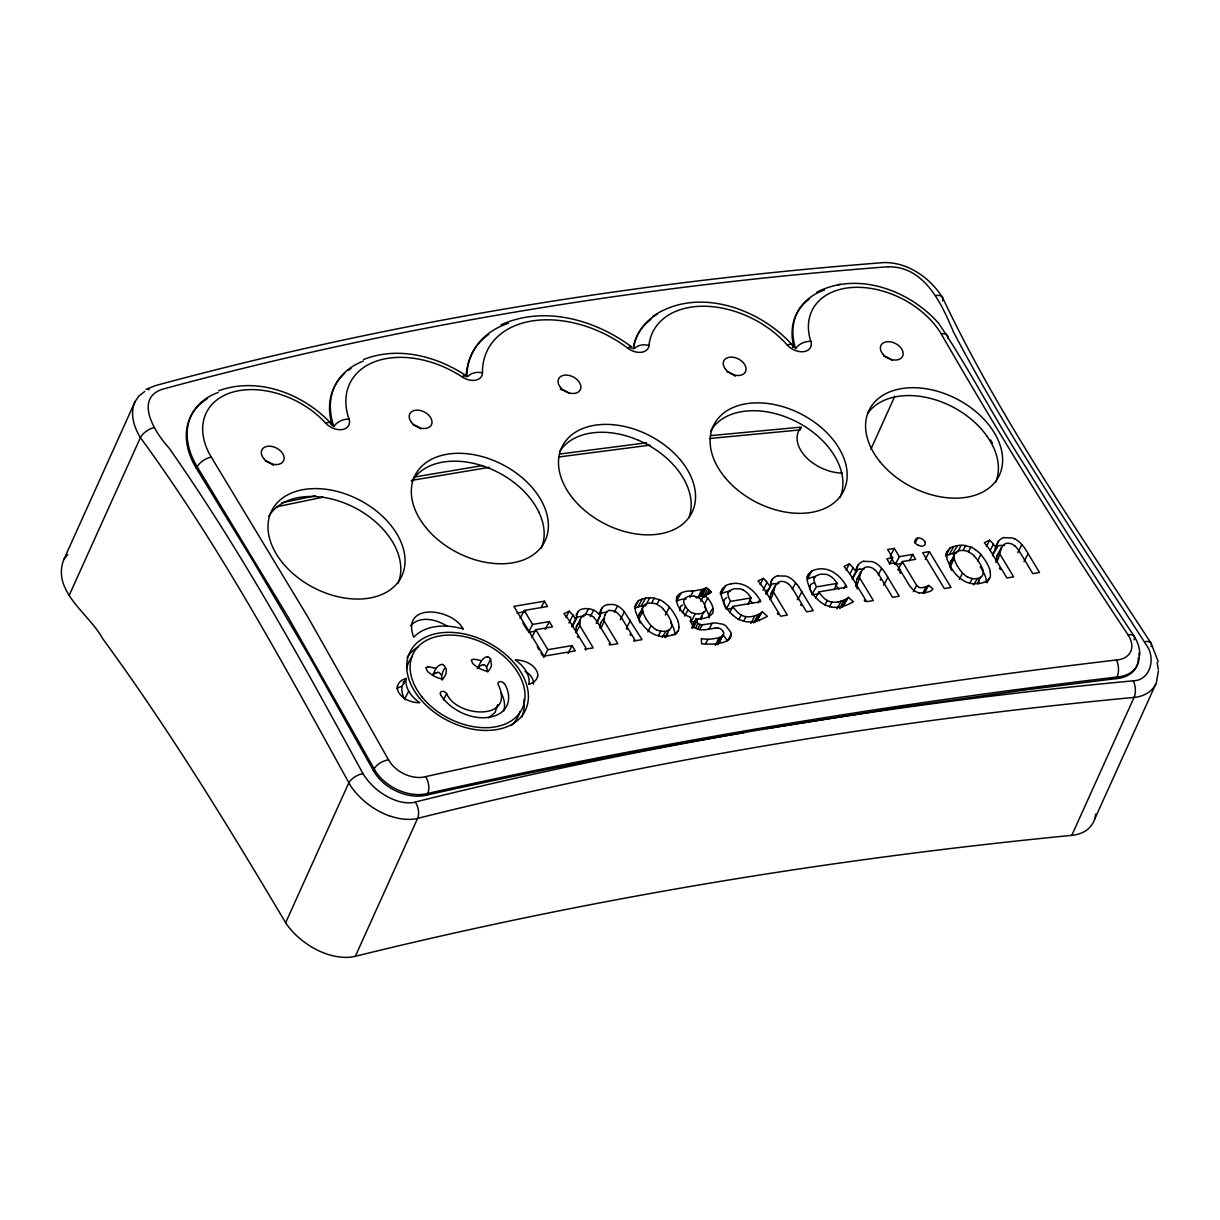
<?xml version="1.0" encoding="UTF-8"?>
<svg xmlns="http://www.w3.org/2000/svg" width="1220" height="1220" viewBox="0 0 1220 1220"><rect width="100%" height="100%" fill="white"/><g stroke="black" fill="none" stroke-linecap="round" stroke-linejoin="round"><path stroke-width="1.5" d="M600.789 622.566A22.097 15.006 27.4 0 0 600.301 625.311C598.486 634.202 605.013 621.727 604.373 617.411M576.496 631.899L579.774 625.586L580.232 620.553A33.535 22.783 27.4 0 0 580.323 619.44L576.221 626.928A28.365 19.261 27.4 0 1 576.13 628.437L575.718 632.631M770.643 599.127C774.913 593.24 773.388 577.746 785.421 582.169A5.764 3.919 27.4 0 1 786.976 582.946L788.455 584.121M855.815 586.195C861.168 580.537 858.56 563.045 871.431 567.651A5.764 3.919 27.4 0 1 872.971 568.428L874.465 569.603M996.099 562.496C1001.376 556.869 998.814 539.362 1011.7 543.967A5.764 3.919 27.4 0 1 1013.256 544.745L1014.735 545.919M487.649 671.656L486.551 667.142A3.675 2.501 27.4 0 0 483.364 664.519M855.83 585.966L856.516 580.659M996.13 561.841L997.06 555.695L1001.147 547.795M497.668 704.672L495.046 712.495L488.457 717.924M769.866 599.615L770.765 593.896L774.868 585.996M442.174 680.165C439.947 673.989 447.694 660.569 446.108 673.089A29.31 19.916 27.4 0 1 444.492 676.764L442.875 678.991A15.189 10.324 27.4 0 1 442.54 679.357A15.601 10.599 27.4 0 1 442.021 679.204L438.071 677.878A29.859 20.282 27.4 0 1 432.658 675.407L427.457 671.427L425.902 667.98A2.287 1.555 27.4 0 1 426.161 667.523L428.083 666.928M1095.667 814.091C1095.072 822.463 1089.307 829.996 1081.499 833.001A40.961 26.657 24.3 0 1 1071.785 835.349A5565.869 3622.119 24.3 0 0 355.294 956.297A40.961 26.657 24.3 0 1 344.772 957.395C326.228 956.648 308.828 947.376 295.621 934.718A67.817 44.133 24.3 0 1 285.648 922.732C228.033 825.818 169.138 729.392 102.465 638.35C89.517 614.011 51.392 591.41 63.821 559.538L134.901 401.929L138.668 396.225L144.783 391.437M397.552 686.509L397.781 685.426A17.339 11.773 27.4 0 1 398.65 683.429A21.121 14.35 27.4 0 1 406.168 678.457A29.265 19.886 27.4 0 0 408.715 691.115A29.265 19.886 27.4 0 0 419.741 702.72A21.121 14.35 27.4 0 1 407.297 699.96A14.808 10.05 27.4 0 1 397.186 686.403M537.486 676.17L537.273 677.252A17.339 11.773 27.4 0 1 536.388 679.265A21.121 14.35 27.4 0 1 528.87 684.222M860.878 571.478L856.684 579.836M860.619 572.759L860.786 571.936M604.876 614.865L604.952 614.682A23.043 15.662 27.4 0 0 604.388 617.411M953.491 546.575A17.72 12.032 27.4 0 0 950.09 548.039L947.132 551.837A16.073 10.919 27.4 0 0 946.537 554.917M679.906 607.987L679.982 607.819A11.59 7.869 27.4 0 1 681.522 605.486M134.901 401.929C129.701 413.687 134.017 427.29 140.376 437.66L69.204 595.284M285.632 922.747L348.706 783.057A12.139 6.13 -29.7 0 1 362.981 773.678C302.667 662.612 241.514 551.516 168.939 447.862C156.572 434.64 133.285 399.642 161.787 389.424A4494.465 3053.141 27.4 0 1 888.114 266.753M355.325 956.312L417.606 818.376A12.124 7.061 76 0 0 415.257 802.043C524.005 774.868 633.775 751.81 744.2 732.61M800.472 428.983L801.037 427.717M870.851 449.296L894.809 396.241M1071.785 835.349L1134.066 697.413A12.124 6.13 84.6 0 0 1133.288 680.821C1150.018 680.44 1155.462 659.364 1147.502 646.752C1080.752 543.144 1010.678 441.106 953.354 331.733C941.535 303.338 924.348 266.113 888.129 266.799M1094.584 819.321L1156.392 682.727L1158.39 670.832M1155.859 683.871C1151.954 692.197 1142.896 696.727 1134.066 697.413C892.72 720.151 652.822 759.557 417.606 818.376M1133.288 680.821C895.556 702.827 659.822 743.346 426.832 795.013A38.842 26.383 27.4 0 1 373.366 770.461L309.682 656.985L253.714 562.115L196.374 468.343L197.198 466.772A87.276 59.292 27.4 0 1 218.212 392.443M406.123 678.396L402.02 686.296A29.265 19.886 27.4 0 0 404.186 698.206M408.746 691.115L404.643 699.014A29.265 19.886 27.4 0 0 405.101 699.838M373.35 770.461L374.159 768.875A12.139 6.207 -28.1 0 1 388.524 759.846L308.096 617.396L211.289 457.119A75.137 51.042 27.4 0 1 232.41 392.2A75.137 51.042 27.4 0 1 325.755 423.218A14.533 9.867 27.4 0 0 342.515 429.531A14.533 9.867 27.4 0 0 348.981 419.055A83.89 56.989 27.4 0 1 375.211 361.562A83.89 56.989 27.4 0 1 462.319 377.041A14.533 9.882 27.4 0 0 482.464 372.786A99.644 67.68 27.4 0 1 531.371 321.089A99.644 67.68 27.4 0 1 627.858 348.219A12.124 2.15 -53 0 1 630.892 348.447M432.703 674.797L435.982 668.484A21.564 14.64 27.4 0 1 436.501 667.858L437.294 667.02A17.766 12.063 27.4 0 1 440.695 664.656L442.036 664.61M443.363 699.914L446.642 693.6A3.629 2.47 27.4 0 0 442.021 691.389A3.629 2.47 27.4 0 0 440.649 694.607M477.279 668.712L481.382 660.813A21.564 14.64 27.4 0 1 481.9 660.188L482.678 659.364A17.766 12.063 27.4 0 1 486.094 657L487.436 656.939M486.551 667.142L490.654 659.257L491.492 665.418A29.31 19.916 27.4 0 1 489.876 669.094L488.274 671.32A15.189 10.324 27.4 0 1 487.939 671.686A15.601 10.599 27.4 0 1 487.405 671.534L483.471 670.207A29.859 20.282 27.4 0 1 478.057 667.736L472.857 663.756L471.286 660.325A2.287 1.555 27.4 0 1 471.56 659.852L473.467 659.273A18.559 12.612 27.4 0 1 478.499 660.035L480.268 660.462A22.173 15.067 27.4 0 1 481.382 660.813M426.832 795.013L427.656 793.427A12.139 7.045 76.2 0 0 425.536 776.652M520.086 618.342L524.188 610.442L547.567 606.492L544.379 601.216L513.894 606.355L543.937 656.162L575.26 650.885L572.073 645.593L547.856 649.68L543.754 657.58M541.101 607.529L544.379 601.216M531.691 637.587L535.793 629.688L552.492 626.866L549.305 621.59L532.606 624.411L528.504 632.311L535.931 631.045M545.203 629.489L549.305 621.59M565.958 617.472L569.237 611.159L571.814 613.919A38.811 26.367 27.4 0 0 572.988 615.093A25.925 17.614 27.4 0 0 575.688 618.799L576.511 618.647A29.585 20.099 27.4 0 1 577.731 612.226L576.053 615.383M568.886 622.993L572.988 615.093M571.585 626.699L575.688 618.799M576.511 618.647L572.424 626.546A29.585 20.099 27.4 0 1 572.424 624.853M585.188 615.048L588.482 608.734A22.357 15.189 27.4 0 0 585.203 608.567L582.352 609.024A13.908 9.44 27.4 0 0 577.67 612.196M567.971 653.493L572.073 645.593M590.312 616.679L593.591 610.366A7.655 5.2 27.4 0 0 588.482 608.765M599.447 612.867L601.917 608.124A16.912 11.483 27.4 0 1 607.987 604.479M596.245 623.359L600.347 615.459L599.447 614.544M596.671 623.283L600.682 613.95A30.47 20.694 27.4 0 1 601.948 608.155M614.3 612.211L617.579 605.898L616.313 605.349A11.209 7.61 27.4 0 0 612.669 604.434L608.063 604.601M620.279 619.714L624.381 611.815L642.055 639.6L635.376 640.729L622.52 619.424M635.101 607.041L638.609 600.591A17.72 12.032 27.4 0 1 642.025 599.157M630.45 620.355L626.348 628.254L627.08 629.459M634.934 608.261L635.574 607.926A12.276 8.342 27.4 0 1 637.999 607.148L642.101 599.264A11.605 7.884 27.4 0 1 644.465 598.486L646.112 598.181M637.938 607.087A15.479 10.507 27.4 0 1 641.079 606.264L645.639 598.257M645.517 605.898L649.62 597.998A12.276 8.342 27.4 0 1 652.441 597.876L659.38 599.676L656.909 604.418M642.818 611.495L638.716 619.379M651.785 602.787L654.255 598.044M647.805 631.929L651.099 625.601L653.462 627.736A10.324 7.015 27.4 0 0 656.299 629.764M665.296 615.033L669.383 607.133A27.389 18.605 27.4 0 0 665.022 603.153L663.924 602.253M676.231 601.125L681.462 592.783A37.805 25.681 27.4 0 1 686.509 591.288A35.121 23.851 27.4 0 1 691.572 591.059M638.38 600.728L635.666 604.418A16.073 10.919 27.4 0 0 635.071 607.499L635.284 609.786A19.337 13.13 27.4 0 0 635.971 612.775L636.962 615.093A48.419 32.894 27.4 0 0 644.602 627.126A27.389 18.605 27.4 0 0 649.009 631.091L649.68 631.655A16.073 10.919 27.4 0 0 653.524 633.988L654.652 634.568A12.337 8.387 27.4 0 0 657.534 635.574L658.342 635.788L660.813 631.03A10.584 7.183 27.4 0 1 656.329 629.688M662.155 637.404L666.105 630.969A9.47 6.435 27.4 0 0 669.307 629.749A11.224 7.625 27.4 0 0 671.061 622.23M665.053 637.526L669.155 629.627M689.986 597.358L693.265 591.044L703.178 589.168A19.764 13.42 27.4 0 1 703.589 588.986L704.306 588.757A6.939 4.712 27.4 0 1 705.13 588.284L705.541 588.07A6.939 4.712 27.4 0 0 706.38 587.598A12.398 8.418 27.4 0 1 706.807 587.948L708.759 589.657A12.398 8.418 27.4 0 0 709.201 590.022A6.969 4.728 27.4 0 1 710.101 590.861L710.497 591.288A6.969 4.728 27.4 0 0 711.397 592.142L711.367 592.173M682.285 612.806L685.564 606.477M684.74 616.13L688.019 609.802A8.952 6.085 27.4 0 1 686.463 607.88L684.923 605.394A11.651 7.915 27.4 0 1 683.886 603.015L683.779 602.222A7.671 5.215 27.4 0 1 683.978 600.087L684.771 598.608A6.359 4.316 27.4 0 1 685.792 597.708L687.089 597.022A12.276 8.342 27.4 0 1 689.498 596.245M676.399 633.775L678.03 630.618A12.337 8.387 27.4 0 1 676.795 632.326L676.124 632.982A15.814 10.736 27.4 0 0 675.651 633.515L675.422 633.637A17.72 12.032 27.4 0 1 672.006 635.086M696.056 597.785L697.932 597.464L702.034 589.565M697.932 597.464L698.663 597.236A19.764 13.42 27.4 0 0 699.075 597.068L704.306 588.757M700.204 596.656A6.939 4.712 27.4 0 1 701.027 596.168L701.454 595.97A6.939 4.712 27.4 0 0 702.278 595.497L706.365 587.582M700.692 601.368L703.971 595.055L706.06 594.704A4.422 3.004 27.4 0 0 706.929 594.369L707.036 594.308A4.422 3.004 27.4 0 1 707.905 593.942A2.76 1.876 27.4 0 0 708.301 593.82M703.681 596.702L707.783 588.803M705.922 596.336L709.201 590.022M692.518 625.204L695.796 618.891A12.81 8.692 27.4 0 0 696.986 618.967L698.419 618.997A12.81 8.692 27.4 0 1 699.594 619.074L702.933 618.509A37.805 25.681 27.4 0 0 707.996 617.061L710.116 615.81A33.596 22.829 27.4 0 0 712.617 613.172M708.667 594.231L710.314 591.075M691.953 627.568L696.086 619.851A4.026 2.73 27.4 0 0 696.269 620.462A4.453 3.019 27.4 0 1 696.635 621.376M692.197 628.361L696.3 620.462M704.413 604.495L707.691 598.166L703.971 595.055M693.372 627.766L697.703 618.982M700.417 618.464L703.696 612.15M695.659 628.224L697.886 623.207M697.596 629.139L700.051 624.411A2.745 1.86 27.4 0 0 699.609 624.228L699.304 624.137A2.821 1.921 27.4 0 1 698.114 623.496M699.716 629.611L702.171 624.884L715.179 622.871L722.987 624.243A10.019 6.801 27.4 0 1 725.9 625.936L730.704 632.128A19.657 13.359 27.4 0 1 731.009 633.241L731.207 634.11A12.459 8.464 27.4 0 1 730.017 638.304M720.151 593.317L723.125 588.009A43.066 29.265 27.4 0 1 724.146 587.018L725.839 585.539A31.369 21.304 27.4 0 1 731.192 583.755M709.14 617.93C708.134 615.017 713.959 604.678 713.182 610.945A17.415 11.834 27.4 0 1 712.571 613.141M720.486 594.521L725.839 585.539M708.911 629.505L712.19 623.191M708.088 639.265A26.245 17.827 27.4 0 1 706.426 639.188L702.156 638.792A24.08 16.348 27.4 0 0 701.332 638.746L701.561 643.687A9.241 6.283 27.4 0 0 705.374 643.885L708.088 639.265A45.414 30.851 27.4 0 0 713.456 638.731L716.323 638.289A15.479 10.507 27.4 0 0 719.434 637.435A9.241 6.283 27.4 0 0 722.225 636.016L722.575 635.757M743.3 590.068A15.555 10.568 27.4 0 1 747.906 593.621L751.215 597.891L730.338 601.414L726.251 609.314L732.762 608.216M729.606 612.714L732.884 606.386L760.853 601.673C755.363 590.922 744.078 581.01 731.222 583.8M715.271 645.258L719.373 637.358M718.153 643.946L722.255 636.047M727.928 640.439L731.207 634.11M738.817 619.684L741.272 614.956A7.808 5.307 27.4 0 0 745.969 616.634L746.777 616.695A27.069 18.376 27.4 0 0 751.901 616.573L752.328 616.405A12.307 8.357 27.4 0 0 755.028 615.612L755.439 615.475A12.307 8.357 27.4 0 0 758.138 614.666M747.936 604.205L751.215 597.891M760.091 584.7L763.369 578.371A12.84 8.723 27.4 0 1 765.535 580.537L766.206 581.315M743.514 621.392L745.984 616.649M763.018 590.221L767.121 582.321A13.938 9.47 27.4 0 1 766.221 581.315M758.077 602.939L759.724 599.783M770.613 582.535L772.245 579.378A22.631 15.372 27.4 0 0 770.674 585.875L766.557 593.774M765.718 593.911L770.659 585.875M750.864 623.45L754.966 615.551M755.211 621.88L759.557 613.889A7.473 5.078 27.4 0 0 760.578 613.385L762.378 611.799L767.426 616.359L762.409 618.875A35.395 24.049 27.4 0 1 760.624 619.592L759.511 619.973M755.958 621.575A7.473 5.078 27.4 0 0 756.476 621.285L760.548 613.355M756.446 621.255L762.378 611.799M792.268 589.245L795.547 582.916A14.853 10.095 27.4 0 0 788.394 576.968A10.584 7.198 27.4 0 0 785.634 576.084L777.979 575.916M806.969 577.228L809.135 573.476A43.066 29.265 27.4 0 1 810.156 572.5L811.834 571.021A31.369 21.304 27.4 0 1 817.187 569.221C830.073 566.568 841.373 576.343 846.863 587.14L818.894 591.868L815.616 598.181M807.137 579.439L811.834 571.021M801.845 591.837L797.743 599.737L797.255 598.913M811.986 594.247L816.348 586.896L837.225 583.374L833.916 579.103A15.555 10.568 27.4 0 0 829.295 575.55A8.479 5.764 27.4 0 0 826.337 574.346L820.191 574.193L815.341 576.206A8.479 5.764 27.4 0 0 814.259 578.097M824.812 605.166L827.282 600.438A7.808 5.307 27.4 0 0 831.979 602.116L832.772 602.177A27.069 18.376 27.4 0 0 837.911 602.055M833.946 589.687L837.225 583.374M846.101 570.167L849.379 563.853A12.84 8.723 27.4 0 1 851.529 566.019L852.216 566.797A13.938 9.47 27.4 0 0 853.131 567.803L853.573 568.52A20.892 14.183 27.4 0 0 854.457 569.786L856.654 571.356A22.631 15.372 27.4 0 1 858.224 564.829L855.799 569.587M829.524 606.874L831.979 602.131M849.852 574.117L853.131 567.788M844.087 588.421L845.719 585.264M852.551 577.822L855.83 571.494M836.874 608.933L841.434 600.957M856.654 571.356L852.201 579.317M846.588 598.867A7.473 5.078 27.4 0 1 845.552 599.355L845.079 599.554A7.473 5.078 27.4 0 0 844.072 600.072L839.985 607.987A9.379 6.374 27.4 0 1 839.619 608.185M848.373 597.282L842.456 606.736L848.373 597.282L853.42 601.841L848.418 604.342A35.395 24.049 27.4 0 1 846.634 605.059L845.521 605.455M878.278 574.712L881.557 568.398A14.853 10.095 27.4 0 0 874.404 562.45A10.584 7.198 27.4 0 0 871.629 561.566L863.989 561.383M890.219 556.259L894.321 548.375L899.323 556.671L895.221 564.57M889.365 564.113L892.644 557.799L887.641 549.503L894.321 548.375M883.753 585.219L887.855 577.319M898.957 570.777L898.179 569.466L902.281 561.581L915.64 559.324L912.682 554.414L899.323 556.671M915.168 542.93L917.623 538.203M909.403 560.727L912.682 554.414M925.279 559.492L929.381 551.592L951.005 587.445L944.326 588.574L922.701 552.721L929.381 551.592M913.338 591.669L916.616 585.341L902.281 561.581M922.869 592.966L926.148 586.652L925.263 587.11A15.906 10.812 27.4 0 1 923.616 587.476L923.448 587.521M924.257 593.515L928.618 585.402L929.869 586.378A31.14 21.152 27.4 0 1 932.934 589.016L931.165 590.876A32.132 21.838 27.4 0 1 925.141 592.615A20.679 14.045 27.4 0 1 921.573 592.874L919.27 592.798M945.805 554.2L947.452 551.043M945.744 556.045L949.846 548.146M952.515 553.651L957.578 545.584A15.479 10.507 27.4 0 1 961.04 545.325A12.276 8.342 27.4 0 1 963.891 545.294L970.83 547.094L968.375 551.837M957.791 551.73L961.07 545.416M963.251 550.205L965.706 545.462M959.271 579.332L962.549 573.019A38.887 26.413 27.4 0 1 957.654 566.37M977.571 560.864L980.849 554.551L982.268 556.305A49.623 33.703 27.4 0 1 989.618 568.886A19.337 13.13 27.4 0 1 990.198 571.86M986.37 546.484L989.649 540.17A12.84 8.723 27.4 0 1 991.814 542.336L992.5 543.113A13.938 9.47 27.4 0 0 993.4 544.12L993.858 544.837A20.892 14.183 27.4 0 0 994.742 546.102L996.938 547.673A22.631 15.372 27.4 0 1 998.509 541.146L996.069 545.904M946.75 557.204A19.337 13.13 27.4 0 0 947.437 560.178L948.413 562.511A48.419 32.894 27.4 0 0 956.053 574.544A27.389 18.605 27.4 0 0 960.46 578.509L961.146 579.073A16.073 10.919 27.4 0 0 964.974 581.406L966.118 581.986A12.337 8.387 27.4 0 0 969 582.992L969.793 583.206L972.264 578.448A10.584 7.183 27.4 0 1 967.795 577.106M990.137 550.433L993.415 544.105M973.606 584.822L977.571 578.371A9.47 6.435 27.4 0 0 980.773 577.167A11.224 7.625 27.4 0 0 982.512 569.633M977.327 583.358L980.605 577.045M992.821 554.124L996.099 547.811M992.47 555.634L996.938 547.673M987.026 582.779L989.496 578.036A12.337 8.387 27.4 0 1 988.246 579.729L987.59 580.4A15.814 10.736 27.4 0 0 987.102 580.933L986.873 581.055A17.72 12.032 27.4 0 1 983.457 582.489M1017.739 552.614L1021.841 544.715A14.853 10.095 27.4 0 0 1014.674 538.767M1024.037 561.535L1028.14 553.636M766.541 728.63L896.486 707.951L1027.82 689.59L1116.147 678.625L1116.971 677.039A38.842 26.383 27.4 0 0 1138.885 653.234M770.765 593.896L773.999 590.373M856.776 579.378L859.444 576.191M997.06 555.695L999.729 552.507M63.821 559.538L67.756 554.444M410.591 625.753C420.199 615.063 437.126 619.546 447.649 626.485M729.972 638.274L728.66 639.707A27.801 18.88 27.4 0 1 727.654 640.378L726.266 641.186A12.414 8.433 27.4 0 1 725.031 641.72L723.475 642.269A19.2 13.054 27.4 0 0 722.56 642.635L714.203 644.053A19.2 13.054 27.4 0 0 713.182 644.023L711.184 644.068A12.414 8.433 27.4 0 1 709.582 644.007L707.783 644.099A19.581 13.298 27.4 0 1 706.426 643.992L705.617 643.916M477.798 668.087L478.575 667.264M680.333 593.225L679.372 594.048A33.596 22.829 27.4 0 0 676.871 596.687M711.321 592.218L710.665 592.752A5.475 3.721 27.4 0 1 709.903 593.225L709.781 593.24A5.444 3.69 27.4 0 0 708.82 593.576M928.557 585.447L928.42 585.569A7.366 5.002 27.4 0 1 926.178 586.698M652.868 316.331C696.94 286.212 758.962 307.928 792.177 344.833M640.774 612.516L641.003 612.394A17.72 12.032 27.4 0 1 642.284 611.723M681.69 605.608L681.904 605.486A17.72 12.032 27.4 0 1 682.559 605.135M946.186 555.786L947.025 555.344A12.276 8.342 27.4 0 1 949.45 554.566L953.567 546.682A11.605 7.884 27.4 0 1 955.916 545.904L957.09 545.675M726.708 597.602L725.229 598.624A8.479 5.764 27.4 0 0 724.161 600.514M569.237 611.159L563.884 613.721L566.446 616.786A19.657 13.359 27.4 0 1 567.605 618.342A30.988 21.045 27.4 0 1 569.892 621.559L586.53 648.979L593.21 647.85L579.774 625.586M763.369 578.371L758.016 580.949L759.328 582.474A54.016 36.691 27.4 0 1 760.426 583.816L762.042 586.088A35.456 24.095 27.4 0 1 763.995 588.757L780.663 616.207L787.342 615.078L773.922 592.813M849.379 563.853L844.027 566.415L845.323 567.956A54.016 36.691 27.4 0 1 846.421 569.298L848.053 571.57A35.456 24.095 27.4 0 1 849.989 574.239L852.201 577.685M989.649 540.17L984.311 542.732L985.607 544.272A54.016 36.691 27.4 0 1 986.705 545.614L988.322 547.871A35.456 24.095 27.4 0 1 990.274 550.54L1006.957 577.99L1013.637 576.862L1000.202 554.612M701.027 596.168L705.404 588.147M816.851 292.144C858.026 271.16 909.342 290.284 938.47 323.087C969.351 368.867 994.437 418.46 1024.419 464.911C1059.966 522.617 1096.551 579.653 1134.066 636.093C1137.711 641.872 1140.181 648.613 1139.678 655.521M146.019 389.302L155.84 385.489C393.724 321.028 637.984 281.515 883.615 262.605C907.771 261.995 929.869 277.642 942.48 297.436C1000.202 419.238 1077.534 530.425 1150.963 643.047L1158.253 661.652M501.1 324.794C543.907 305.305 594.811 319.548 631.075 346.495M759.48 613.919L759.16 614.041A7.473 5.078 27.4 0 0 758.062 614.59L753.99 622.505A9.379 6.374 27.4 0 1 753.426 622.795M845.399 599.432L840.976 607.453A7.473 5.078 27.4 0 0 839.97 607.957M676.612 600.972L678.106 600.408A32.955 22.387 27.4 0 1 682.438 599.218A35.121 23.851 27.4 0 1 686.174 598.944M148.215 389.866L149.145 389.531M759.313 620.05L756.827 620.888A25.59 17.385 27.4 0 1 754.402 621.468A30.195 20.511 27.4 0 1 745.786 621.697L745.542 621.605M845.323 605.532L842.837 606.37A25.59 17.385 27.4 0 1 840.412 606.95A30.195 20.511 27.4 0 1 831.796 607.179M436.303 672.784L437.934 672.51M363.529 359.534C397.125 346.144 435.586 355.737 464.896 374.921M814.548 582.413L811.239 584.105A8.479 5.764 27.4 0 0 810.171 585.996M218.7 390.751C257.954 376.431 302.789 393.603 330.483 422.882M837.667 284.885L840.275 284.214M425.78 776.591C653.691 725.839 884.286 687.394 1116.147 660.02M276.299 506.879L323.025 497.165M281.835 502.762L315.446 495.778M411.201 480.451L489.388 467.321M413.793 477.127L482.632 465.552M837.865 601.963L838.323 601.887A12.307 8.357 27.4 0 0 841.037 601.094M976.9 578.493L976.091 578.631A9.15 6.222 27.4 0 1 972.279 578.631M516.975 613.05L525.927 611.54M892.644 557.799L886.803 558.79L889.761 563.686L895.602 562.71L909.174 585.112A23.287 15.814 27.4 0 0 910.288 586.683L912.255 588.833A11.132 7.564 27.4 0 0 914.634 590.922L914.985 591.029A8.098 5.505 27.4 0 0 919.285 592.966M952.988 553.56L954.192 553.377A11.605 7.884 27.4 0 1 956.434 553.255M641.537 606.157L642.726 605.959A11.605 7.884 27.4 0 1 644.709 605.837M896.059 564.433L901.9 563.442M898.179 569.466L899.857 569.191M812.245 594.796L818.772 593.683M707.219 629.428L715.576 628.025M706.975 629.474L706.471 629.55A22.86 15.54 27.4 0 1 704.245 629.81L702.827 629.764A8.464 5.749 27.4 0 1 698.389 629.23L698.175 629.215A5.886 3.995 27.4 0 1 695.156 627.721M813.13 577.182L815.433 576.877M1004.273 537.7L1011.914 537.883A10.584 7.198 27.4 0 1 1014.628 538.859M1000.171 545.599L1004.518 545.294M859.886 569.283L864.233 568.977M773.876 583.8L778.878 583.541M699.167 613.736L700.783 613.477A9.15 6.222 27.4 0 0 703.879 612.303M558.76 456.982L650.107 445.147M559.553 454.053L646.676 442.768M709.521 438.498L800.366 429.897M710.391 435.647L801.327 427.091M730.399 591.334L727.12 591.7A31.369 21.304 27.4 0 0 721.767 593.484M606.828 612.242L603.961 612.501A15.174 10.309 27.4 0 0 599.676 614.285M691.557 591.029L693.265 591.044M483.333 664.839L481.702 665.113A18.636 12.658 27.4 0 0 478.637 667.294M694.134 596.305L693.814 596.26A17.72 12.032 27.4 0 0 689.452 596.138M718.534 628.361L717.772 628.193A6.466 4.392 27.4 0 0 715.545 627.964M433.1 667.66L434.869 668.133A22.173 15.067 27.4 0 1 435.982 668.484M969.793 583.206L970.266 583.328A15.814 10.736 27.4 0 1 971.242 583.602L973.057 583.785A12.276 8.342 27.4 0 0 975.878 583.663A15.479 10.507 27.4 0 0 979.355 583.45L981.032 583.191A11.605 7.884 27.4 0 0 983.411 582.413M658.342 635.788L658.815 635.91A15.814 10.736 27.4 0 1 659.776 636.199L661.591 636.367A12.276 8.342 27.4 0 0 664.412 636.26M831.796 607.148L829.097 606.37A18.498 12.566 27.4 0 1 824.049 604.373A18.422 12.52 27.4 0 1 818.529 600.24L817.339 599.203A30.332 20.603 27.4 0 1 811.757 592.234L811.041 591.044A34.465 23.424 27.4 0 1 809.821 588.803L807.731 582.519A18.285 12.429 27.4 0 1 807.35 578.036A12.215 8.296 27.4 0 1 807.96 575.489L808.448 574.422A21.335 14.503 27.4 0 0 808.616 574.071M745.054 621.468L743.087 620.888A18.498 12.566 27.4 0 1 738.039 618.906M389.241 815.844C373.793 810.187 360.174 799.603 350.735 786.153C285.221 667.401 220.652 547.307 140.407 437.614M689.361 616.771L690.672 617.259L690.703 619.806M918.324 545.264L918.797 545.477A5.398 3.66 27.4 0 0 925.05 544.425L925.263 543.754A4.346 2.958 27.4 0 0 925.034 542.168L924.836 541.771M827.282 600.438L826.916 600.255A8.021 5.459 27.4 0 1 824.613 598.7L823.164 597.282A32.528 22.097 27.4 0 1 818.818 591.883M741.272 614.956L740.921 614.773A8.021 5.459 27.4 0 1 738.603 613.218L737.154 611.799A32.528 22.097 27.4 0 1 732.823 606.401M527.04 672.723L525.728 671.839A17.339 11.788 27.4 0 0 525.042 671.442M975.375 549.671L976.503 550.54A27.389 18.605 27.4 0 1 980.941 554.505M697.489 622.886L697.016 622.429A4.453 3.019 27.4 0 1 696.681 621.514L696.666 621.514M704.199 597.159L702.705 595.848A12.398 8.418 27.4 0 0 702.262 595.482M758.276 619.699L759.541 620.843M963.388 573.766L964.913 575.154A10.324 7.015 27.4 0 0 967.75 577.182M1021.841 544.715L1023.763 546.834A33.992 23.104 27.4 0 1 1025.151 548.832L1027.286 552.233M881.557 568.398L883.478 570.518A33.992 23.104 27.4 0 1 884.881 572.515L887.016 575.916M795.547 582.916L797.484 585.051M732.457 614.788L731.329 613.721A30.332 20.603 27.4 0 1 725.747 606.767L725.031 605.562A34.465 23.424 27.4 0 1 723.826 603.336L721.737 597.053A18.285 12.429 27.4 0 1 721.34 592.554M722.789 634.659L725.9 638.472A14.96 10.172 27.4 0 1 726.876 641.14M688.019 609.802L688.919 610.656A9.18 6.237 27.4 0 0 691.466 612.608M835.624 585.142L838.918 589.077M749.614 599.66L752.572 603.137M769.728 585.905L768.447 584.304A20.892 14.183 27.4 0 1 767.578 583.038L767.121 582.321M669.383 607.133L670.817 608.887A49.623 33.703 27.4 0 1 678.152 621.468M463.158 628.941C451.934 607.865 400.694 602.146 413.687 637.297A57.096 38.781 27.4 0 1 463.112 628.941M1134.051 639.859A12.139 5.612 -33.8 0 0 1128.073 634.903C1062.605 536.571 1000.019 436.287 941.199 333.838A12.139 6.039 -30.6 0 1 947.848 338.413M798.871 587.034L801.189 590.724M700.051 624.411L701.088 624.64A1.617 1.098 27.4 0 1 702.171 624.899M1019.478 551.516L1032.837 573.629L1039.516 572.5L1027.637 552.812M879.193 575.199L892.552 597.312L899.231 596.183L887.367 576.496M793.183 589.717L806.557 611.83L813.237 610.701L801.357 591.014M690.474 619.76A14.96 10.156 27.4 0 0 692.075 624.442L692.914 625.54M362.981 773.678C370.407 785.573 381.753 795.135 394.914 800.091A31.049 21.091 27.4 0 0 415.364 802.196M446.642 693.6C456.524 717.711 515.572 721.218 498.37 684.862A3.629 2.47 27.4 0 1 499.742 681.644A3.629 2.47 27.4 0 1 504.363 683.856M622.352 619.135L621.453 617.701A13.207 8.967 27.4 0 0 619.745 615.505L618.906 614.605A14.121 9.592 27.4 0 0 615.582 611.601M990.548 439.978L992.516 443.226M999.454 568.062L1000.293 569.466M891.149 557.83L894.916 564.052M899.75 572.073L900.528 573.37M859.917 578.295L873.352 600.545L866.673 601.673L852.795 578.692M856.654 587.582L857.507 588.97M864.217 600.103L865.056 601.49M800.594 604.449L801.311 605.623M777.369 613.233L778.207 614.621M629.977 634.278L630.694 635.467M633.607 640.286L634.324 641.491M604.19 621.056L617.838 643.687L611.159 644.816L598.639 624.061A38.643 26.26 27.4 0 0 593.743 617.396M609.039 643.809L609.832 645.105M577.35 636.276L578.204 637.663M584.914 648.796L585.753 650.184M524.188 610.442L532.606 624.411M535.793 629.688L547.856 649.68M522.892 622.993L527.574 630.755M537.257 646.813L539.118 649.894M540.963 652.974L542.824 656.04M719.221 639.6L719.388 642.025L723.429 634.187A3.553 2.409 27.4 0 0 723.216 631.731M695.796 618.891L695.842 618.967A4.667 3.172 27.4 0 1 696.01 619.501M915.32 542.687L915.061 541.39M1157.124 662.49L1158.298 669.292M954.177 554.78A7.716 5.246 27.4 0 0 954.07 557.296L954.269 558.897M642.787 611.327L642.543 609.878A7.716 5.246 27.4 0 1 642.726 607.362M638.685 619.226L638.487 618.067M954.131 558.074L950.258 567.33L949.953 565.485M990.198 571.86L990.381 574.544A12.246 8.311 27.4 0 1 989.664 578.128M946.735 557.204L946.583 554.932M676.566 600.591L676.719 601.734A21.014 14.274 27.4 0 0 684.237 613.63M986.233 581.376L986.279 582.428M674.828 635.025L674.782 633.958A27.389 18.605 27.4 0 0 674.065 629.383A48.419 32.894 27.4 0 0 670.481 622.047M678.93 627.126L678.747 624.457A19.337 13.13 27.4 0 0 678.061 621.468M417.667 818.467A43.173 28.975 26.5 0 1 389.287 815.692M632.966 348.844A96.029 65.239 27.4 0 1 650.9 319.411M466.116 376.767A111.767 75.93 27.4 0 1 488.686 334.371M332.298 425.734A96.029 65.239 27.4 0 1 344.68 373.35M348.203 370.468A96.029 65.239 27.4 0 1 351.055 368.47M196.344 468.358A87.276 59.292 27.4 0 1 207.156 398.894M1138.336 657.9A38.842 26.383 27.4 0 1 1116.163 678.64M794.006 347.502A87.276 59.292 27.4 0 1 809.562 298.854M363.407 361.059A96.029 65.239 27.4 0 0 333.929 426.664A12.124 7.244 -19 0 1 349.012 419.055M211.289 457.103A12.139 5.917 -31.5 0 0 197.198 466.772L288.347 617.411L374.159 768.875A38.842 26.383 27.4 0 0 427.656 793.442C655.216 742.736 885.461 704.382 1116.971 677.039A12.139 6.161 84.4 0 0 1116.391 659.989M795.654 348.737A87.276 59.292 27.4 0 1 824.567 289.963M140.376 437.614A12.139 5.673 -33.9 0 1 154.238 427.534M1144.833 641.689A12.139 5.78 -32.2 0 1 1151.101 646.615M935.984 295.484A12.154 6.1 -30.1 0 1 942.526 300.806M425.368 776.698A26.688 18.132 27.4 0 1 388.6 759.785M1128.058 634.949A26.688 18.132 27.4 0 1 1116.605 659.989M810.797 341.325A75.137 51.042 27.4 0 1 852.902 287.432A75.137 51.042 27.4 0 1 941.215 333.822M325.709 423.248A12.124 4.224 -42.4 0 1 330.971 424.728M633.607 348.584A96.029 65.239 27.4 0 1 657.504 314.043M466.909 376.538A111.767 75.93 27.4 0 1 508.42 323.239M634.476 348.569A12.124 8.601 6 0 1 649.025 345.565A14.533 9.882 27.4 0 1 627.842 348.234M648.948 345.55A83.86 56.959 27.4 0 1 702.979 306.235A83.86 56.959 27.4 0 1 787.281 345.062A12.124 4.392 -41.5 0 1 792.603 347.334M787.312 345.062A14.533 9.867 27.4 0 0 804.041 351.604A14.533 9.867 27.4 0 0 810.842 341.325A12.124 7.351 -17.7 0 0 796.141 348.035M467.885 376.538A12.124 8.372 -0.7 0 1 482.464 372.786M462.258 377.102A12.124 1.388 -56.5 0 1 464.713 376.187M576.45 626.836A12.947 8.799 27.4 0 1 578.951 623.389M580.552 618.937A12.947 8.799 27.4 0 1 585.02 614.499M585.036 614.468A8.57 5.825 27.4 0 1 593.85 617.32M601.094 622.688A13.603 9.241 27.4 0 1 604.22 618.555M609.375 610.595A8.54 5.795 27.4 0 1 615.536 611.647M617.595 605.882A18.346 12.459 27.4 0 1 624.472 611.799M596.549 622.322A29.921 20.328 27.4 0 1 596.549 621.849M593.759 610.107A15.814 10.751 27.4 0 1 599.325 614.605M583.831 616.588A20.938 14.228 27.4 0 0 580.522 616.481L578.737 616.786A14.076 9.562 27.4 0 0 575.352 618.265M605.196 614.788A13.603 9.241 27.4 0 1 609.07 610.259M664.442 636.337A15.479 10.507 27.4 0 0 667.889 636.032L669.582 635.772A11.605 7.884 27.4 0 0 671.961 635.01M678.838 627.111A12.246 8.311 27.4 0 1 678.213 630.709M659.41 599.554A12.246 8.311 27.4 0 1 663.878 602.284M646.142 598.212A15.479 10.507 27.4 0 1 649.589 597.907M662.826 608.688A43.554 29.585 27.4 0 1 671.381 622.215M667.614 632.707A11.224 7.625 27.4 0 1 665.418 637.557M664.595 631.167A9.15 6.222 27.4 0 1 660.828 631.213M651.053 625.616A38.887 26.413 27.4 0 1 646.203 618.952M640.088 622.962A43.554 29.585 27.4 0 1 638.929 619.928M646.097 618.967A48.526 32.971 27.4 0 1 642.925 612.028M638.548 617.93A8.601 5.841 27.4 0 1 638.578 615.246M640.79 612.532A7.808 5.307 27.4 0 0 638.777 615.337L642.894 607.453A7.808 5.307 27.4 0 1 644.892 604.632L646.173 603.93A12.276 8.342 27.4 0 1 648.582 603.153L649.375 603.076A20.938 14.228 27.4 0 1 653.234 603.229A7.808 5.307 27.4 0 1 657.931 604.907L661.652 607.285A14.457 9.821 27.4 0 1 662.933 608.643M676.627 600.606A16.943 11.514 27.4 0 1 676.795 596.671M694.958 627.888A6.176 4.194 27.4 0 1 692.96 625.54M718.473 628.102A2.974 2.028 27.4 0 1 720.883 629.215L721.34 629.566A7.396 5.032 27.4 0 1 723.368 631.686M719.464 642.132A5.322 3.614 27.4 0 1 718.549 643.535M723.567 634.232A5.322 3.614 27.4 0 1 722.53 635.727M717.985 644.038A9.241 6.283 27.4 0 1 716.857 644.755M692.884 626.866A12.81 8.692 27.4 0 1 692.319 626.836M708.942 616.405A21.731 14.762 27.4 0 0 706.502 610.153L706.014 609.329A20.45 13.893 27.4 0 0 704.489 607.087M713.044 608.505A21.731 14.762 27.4 0 0 710.604 602.253L709.781 600.911A17.675 12.002 27.4 0 0 707.707 598.166M701.683 616.024A9.18 6.237 27.4 0 1 701.713 618.082A7.655 5.2 27.4 0 1 700.814 619.196M703.681 612.12A9.668 6.573 27.4 0 0 705.831 610.213A9.18 6.237 27.4 0 0 705.709 607.804L704.794 604.861A28.472 19.337 27.4 0 0 704.26 603.946L703.665 602.939A15.54 10.553 27.4 0 0 701.546 600.026A9.699 6.588 27.4 0 0 698.252 597.617L697.947 597.571A11.59 7.869 27.4 0 0 694.134 596.153M694.775 621.651A9.15 6.222 27.4 0 1 691.267 621.636M690.032 621.285A9.668 6.573 27.4 0 0 691.237 621.438L695.354 613.553L694.363 613.431A7.655 5.2 27.4 0 1 691.511 612.562M699.136 613.691A9.15 6.222 27.4 0 1 695.37 613.751M679.799 610.701A9.699 6.588 27.4 0 1 679.784 607.941M689.361 616.71A13.618 9.257 27.4 0 1 683.871 613.934M753.96 622.49A7.473 5.078 27.4 0 1 754.57 622.154M722.606 588.589A21.335 14.503 27.4 0 1 722.453 588.94L721.935 589.992A12.215 8.296 27.4 0 0 721.218 592.508M738.008 618.937A18.422 12.52 27.4 0 1 732.518 614.758M725.9 608.185A24.537 16.668 27.4 0 1 723.689 600.408M743.285 590.083A8.479 5.764 27.4 0 0 740.342 588.863L734.181 588.711L729.331 590.724A8.479 5.764 27.4 0 0 728.264 592.615M730.292 600.835A24.537 16.668 27.4 0 1 727.791 592.508M788.623 584.029A23.531 15.982 27.4 0 1 793.061 589.733M770.338 585.173A17.293 11.742 27.4 0 1 773.678 583.541M772.351 579.439A17.293 11.742 27.4 0 1 777.78 575.642M766.557 593.332A22.631 15.372 27.4 0 1 766.968 589.931M797.484 585.051A33.992 23.104 27.4 0 1 798.871 587.034M842.486 606.752A7.473 5.078 27.4 0 1 842.12 606.965M844.148 600.149A12.307 8.357 27.4 0 1 841.434 600.942M807.777 578.951A31.369 21.304 27.4 0 1 813.084 577.121M812.2 594.216A24.537 16.668 27.4 0 1 809.699 585.89M816.302 586.317A24.537 16.668 27.4 0 1 813.801 577.99M874.618 569.511A23.531 15.982 27.4 0 1 879.071 575.215M880.215 579.576A30.607 20.786 27.4 0 1 880.596 580.14M855.845 571.036A17.293 11.742 27.4 0 1 859.688 569.023M858.361 564.906A17.293 11.742 27.4 0 1 863.79 561.124M852.582 579.256A22.631 15.372 27.4 0 1 852.704 576.633M916.632 585.341A6.252 4.239 27.4 0 1 917.348 586.012L917.684 586.347A3.675 2.501 27.4 0 0 918.568 587.125M923.357 587.399A8.647 5.871 27.4 0 1 918.599 587.354M915.183 541.405A5.81 3.95 27.4 0 1 917.501 538.035A5.764 3.919 27.4 0 1 925.004 541.756M918.34 545.203A6.039 4.102 27.4 0 1 914.969 542.824M949.389 554.505A15.479 10.507 27.4 0 1 952.53 553.682M986.187 581.361A27.389 18.605 27.4 0 0 985.516 576.785A48.419 32.894 27.4 0 0 980.178 566.751M970.876 546.972A12.246 8.311 27.4 0 1 975.329 549.701M974.292 556.091A43.554 29.585 27.4 0 1 982.832 569.633M979.05 579.805A11.224 7.625 27.4 0 1 978.089 583.77M951.539 570.38A43.554 29.585 27.4 0 1 950.395 567.346M957.547 566.385A48.526 32.971 27.4 0 1 954.391 559.431M949.999 565.333A8.601 5.841 27.4 0 1 950.029 562.664M952.24 559.949A7.808 5.307 27.4 0 0 950.243 562.755L954.36 554.856A7.808 5.307 27.4 0 1 956.343 552.05L957.624 551.333A12.276 8.342 27.4 0 1 960.048 550.571L960.826 550.479A20.938 14.228 27.4 0 1 964.684 550.647A7.808 5.307 27.4 0 1 969.397 552.309L973.102 554.688A14.457 9.821 27.4 0 1 974.399 556.045M1014.903 545.828A23.531 15.982 27.4 0 1 1019.34 551.532M995.001 548.497A17.293 11.742 27.4 0 1 999.973 545.34M998.646 541.222A17.293 11.742 27.4 0 1 1004.075 537.441M992.851 555.573A22.631 15.372 27.4 0 1 992.912 553.377M403.85 683.917A64.66 43.935 27.4 0 1 403.317 681.538M407.053 657.702A64.66 43.935 27.4 0 1 418.063 646.905M523.959 699.441A64.66 43.935 27.4 0 1 521.794 717.055M519.872 711.626A61.061 41.48 27.4 0 1 511.439 725.458M406.55 668.987A61.061 41.48 27.4 0 1 412.574 656.146M528.9 684.283A29.265 19.886 27.4 0 0 526.323 671.564A29.265 19.886 27.4 0 0 515.313 659.974A21.121 14.35 27.4 0 1 527.741 662.719A14.808 10.05 27.4 0 1 537.852 676.276M527.238 672.54A14.808 10.05 27.4 0 1 533.43 684.084M500.886 692.426A38.155 25.91 27.4 0 1 503.814 710.848M504.577 683.81A38.155 25.91 27.4 0 1 489.372 717.177A38.155 25.91 27.4 0 1 440.45 694.637M487.466 656.619A3.675 2.501 27.4 0 1 490.486 659.242M437.965 672.189A3.675 2.501 27.4 0 1 440.984 674.812M433.237 674.965A18.636 12.658 27.4 0 1 436.241 672.723M442.067 664.29A3.675 2.501 27.4 0 1 445.087 666.913M428.052 666.852A18.559 12.612 27.4 0 1 433.1 667.706M397.156 688.537A21.121 14.35 27.4 0 1 402.066 686.357M398.01 583.328A72.803 49.562 27.6 0 0 392.474 541.771A72.986 49.684 27.6 0 0 389.47 537.227A72.788 49.547 27.6 0 0 325.603 497.745A72.788 49.547 27.6 0 0 268.827 516.197M411.735 481.625A72.803 49.562 27.6 0 1 474.534 463.6A72.803 49.562 27.6 0 1 538.66 511.729M538.721 511.82A72.819 49.578 27.6 0 1 541.36 548.024M638.38 440.252A72.803 49.562 27.6 0 1 689.254 516.7M559.4 451.949A72.697 49.502 27.6 0 1 638.38 440.237M710.558 431.133A72.803 49.578 27.6 0 1 770.095 412.436A72.803 49.578 27.6 0 1 834.617 456.021A72.986 49.7 27.6 0 1 840.077 497.608M987.315 436.668A72.986 49.715 27.6 0 1 990.045 440.877A72.803 49.578 27.6 0 1 995.611 482.418M867.755 413.29A72.788 49.578 27.6 0 1 925.095 397.186A72.788 49.578 27.6 0 1 987.346 436.668M265.228 460.809A12.139 8.25 27.4 0 1 273.341 465.354M413.122 424.758A12.139 8.25 27.4 0 1 420.824 428.891M560.346 389.393A12.139 8.25 27.4 0 1 569.283 393.465M726.617 371.612A12.139 8.25 27.4 0 1 735.279 376.263M883.722 356.164A12.139 8.25 27.4 0 1 891.988 360.434M842.242 473.131A36.859 23.988 24.3 0 1 805.276 456.356A36.859 23.988 24.3 0 1 800.823 427.656M282.43 562.664A72.819 49.471 27.4 0 0 399.992 579.409A72.819 49.471 27.4 0 0 327.112 489.433A72.819 49.471 27.4 0 0 282.43 562.664M425.75 527.375A72.819 49.471 27.4 0 0 543.327 544.12A72.819 49.471 27.4 0 0 470.432 454.145A72.819 49.471 27.4 0 0 425.75 527.375M572.927 498.462A72.819 49.471 27.4 0 0 690.489 515.206A72.819 49.471 27.4 0 0 617.61 425.231A72.819 49.471 27.4 0 0 572.927 498.462M724.543 476.928A72.819 49.471 27.4 0 0 842.12 493.673A72.819 49.471 27.4 0 0 769.225 403.698A72.819 49.471 27.4 0 0 724.543 476.928M880.016 461.77A72.819 49.471 27.4 0 0 997.579 478.514A72.819 49.471 27.4 0 0 924.699 388.539A72.819 49.471 27.4 0 0 880.016 461.77M263.688 458.522A12.139 8.25 27.4 0 0 283.284 461.312A12.139 8.25 27.4 0 0 271.13 446.307A12.139 8.25 27.4 0 0 263.688 458.522M411.582 422.471A12.139 8.25 27.4 0 0 431.178 425.246A12.139 8.25 27.4 0 0 419.024 410.255A12.139 8.25 27.4 0 0 411.582 422.471M560.468 387.426A12.139 8.25 27.4 0 0 580.064 390.202A12.139 8.25 27.4 0 0 567.91 375.211A12.139 8.25 27.4 0 0 560.468 387.426M725.641 369.446A12.139 8.25 27.4 0 0 745.237 372.222A12.139 8.25 27.4 0 0 733.083 357.231A12.139 8.25 27.4 0 0 725.641 369.446M882.746 353.998A12.139 8.25 27.4 0 0 902.342 356.789A12.139 8.25 27.4 0 0 890.188 341.798A12.139 8.25 27.4 0 0 882.746 353.998M419.512 698.114A64.66 43.935 27.4 0 0 523.929 712.983A64.66 43.935 27.4 0 0 459.193 633.088A64.66 43.935 27.4 0 0 419.512 698.114M422.196 697.184A61.061 41.48 27.4 0 0 520.772 711.229A61.061 41.48 27.4 0 0 459.65 635.788A61.061 41.48 27.4 0 0 422.196 697.184"/></g></svg>
